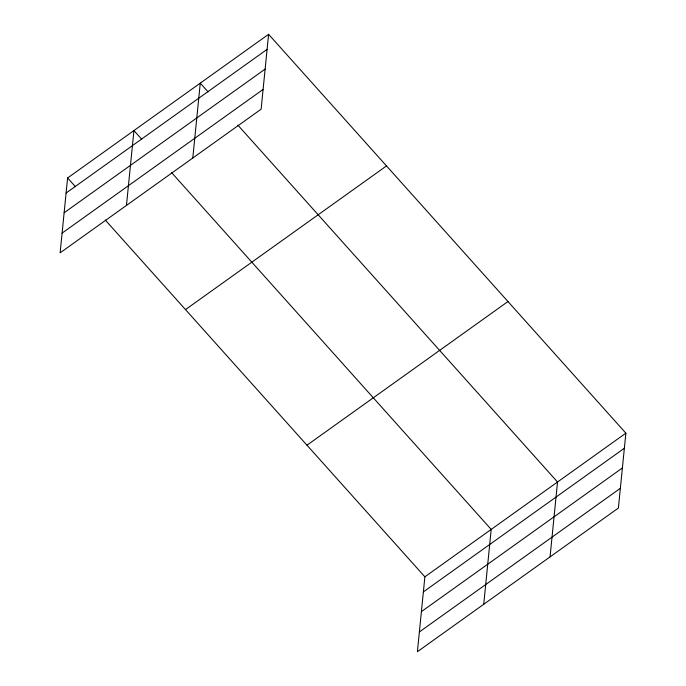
<?xml version="1.0" encoding="UTF-8"?>
<svg xmlns="http://www.w3.org/2000/svg" width="686" height="686" viewBox="0 0 686 686"><rect width="100%" height="100%" fill="white"/><g stroke="black" fill="none" stroke-linecap="round" stroke-linejoin="round"><path stroke-width="1.03" d="M67.605 177.966L60.128 252.834L261.126 109.177L268.595 34.3L67.605 177.966L75.417 186.686M126.456 205.431L133.933 130.554L141.745 139.275M192.783 158.02L200.261 83.143L208.072 91.864M105.241 219.992L424.874 576.823L417.405 651.7L618.395 508.034L625.872 433.166L268.595 34.3M483.733 604.289L491.202 529.421L171.577 172.58M550.061 556.886L557.529 482.009L237.905 125.169M66.096 193.04L267.094 49.375M64.124 212.771L265.122 69.106M62.1 233.103L263.09 89.437M185.503 309.592L386.501 165.926M306.976 445.205L507.974 301.54M424.874 576.823L625.872 433.166M423.373 591.898L624.363 448.241M421.401 611.638L622.399 467.972M419.369 631.969L620.367 488.303"/></g></svg>
